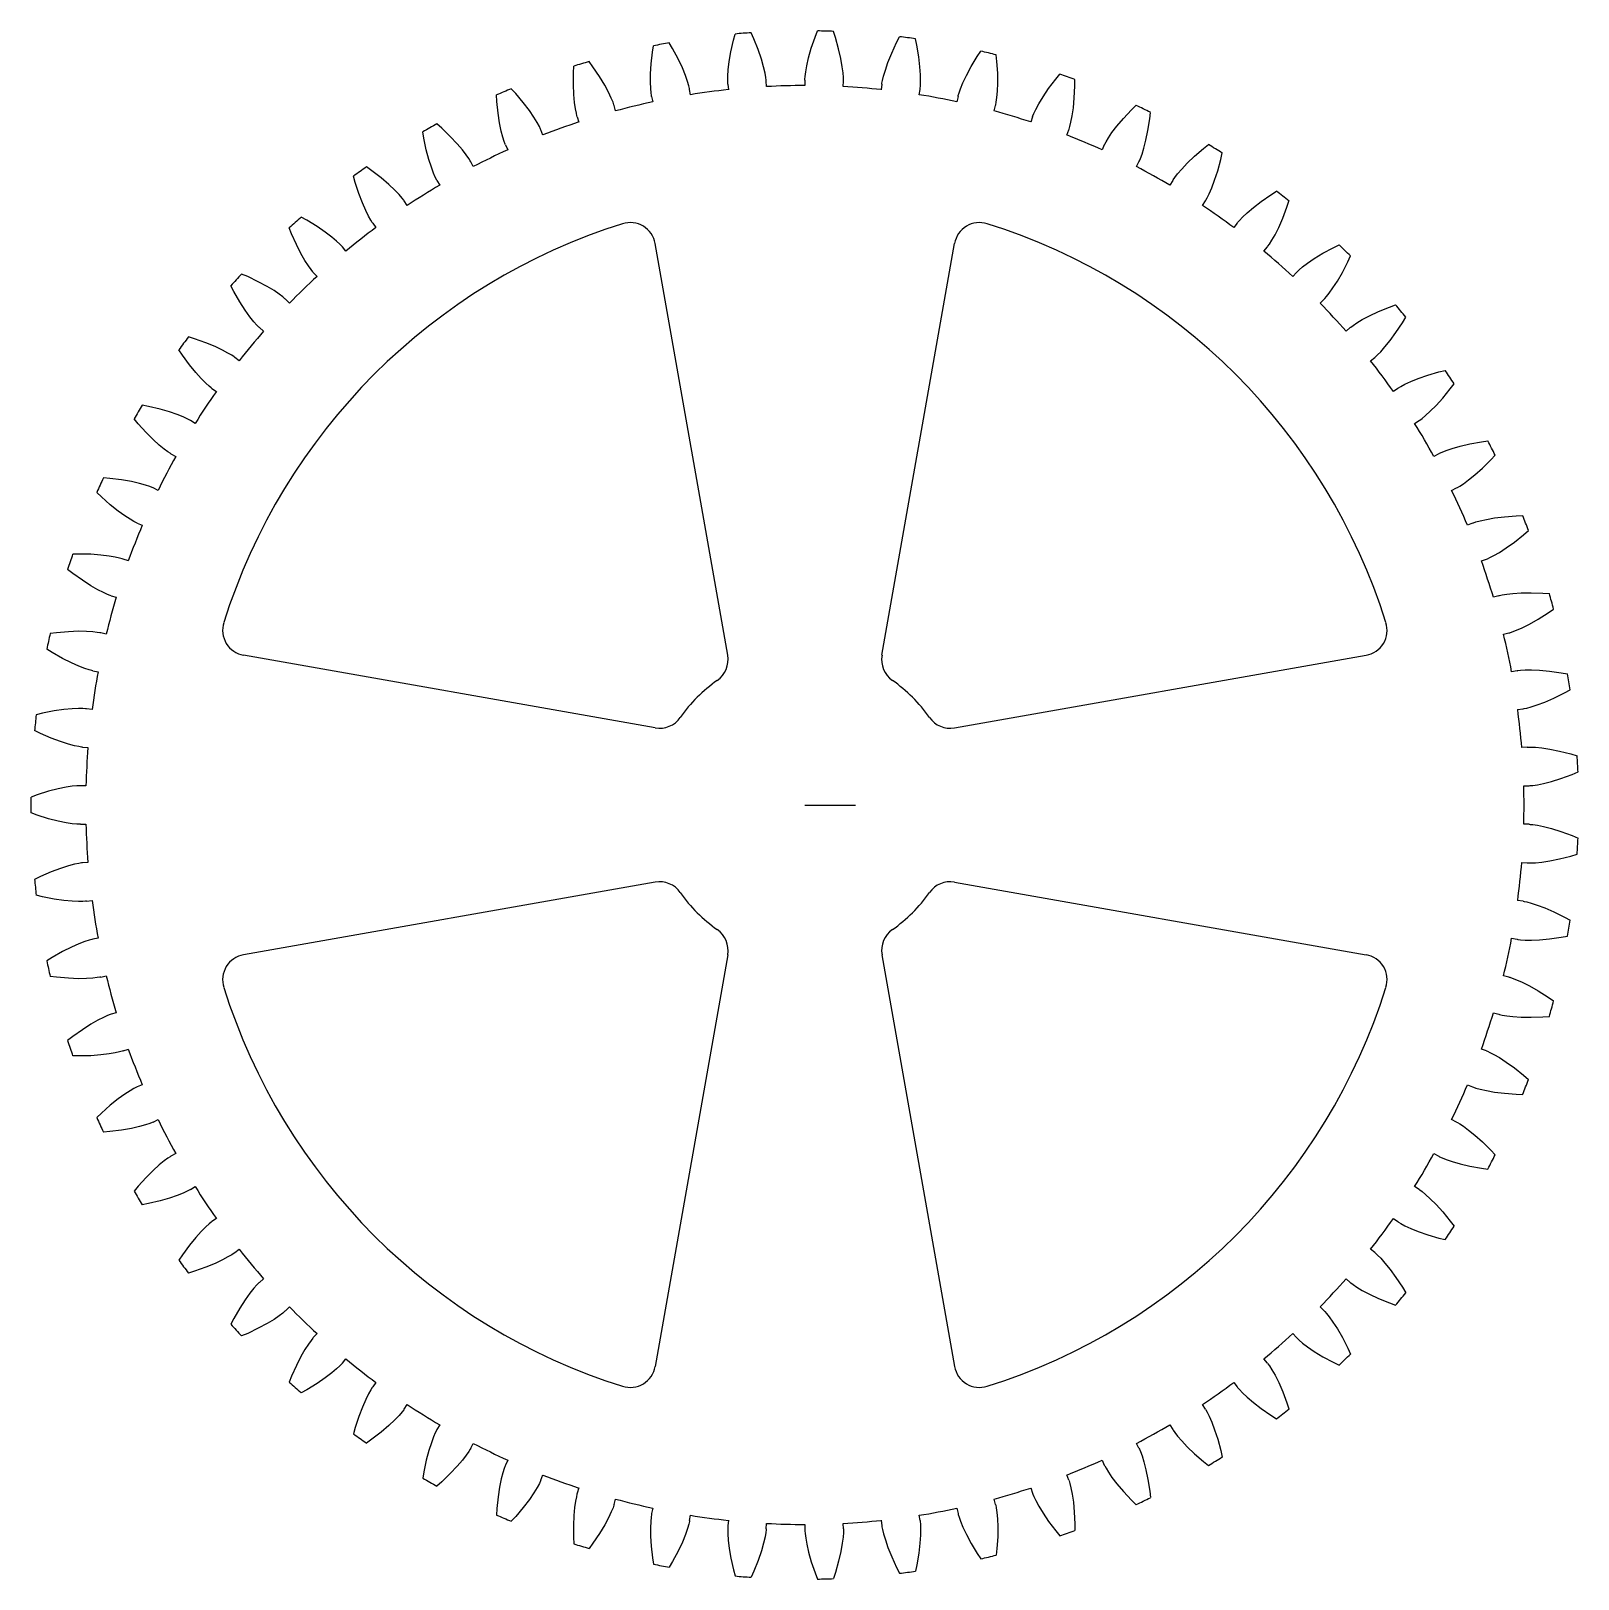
# Model space of a CAD drawing. Header units: millimetres. Extents: x 148 to 452, y -152 to 152.
import ezdxf

# ---------------------------------------------------------------- set-up
doc = ezdxf.new("R2010")
doc.units = ezdxf.units.MM
doc.layers.add('PYDXF', color=7, linetype='CONTINUOUS')

msp = doc.modelspace()

# ---------------------------------------------------------------- linework, layer by layer
at = {"layer": 'PYDXF'}
for p, q in [((302.02, 151.28), (302.49, 152.48)), ((269.99, 148.29), (270.2, 149.56)), ((273.95, 149.04), (273.29, 150.14)), ((285.42, 148.37), (285.92, 150.64)), ((285.92, 150.64), (286.27, 151.88)), ((289.94, 150.96), (289.4, 152.13)), ((290.79, 148.8), (289.94, 150.96)), ((301.27, 149.08), (302.02, 151.28)), ((306.04, 151.18), (305.63, 152.4)), ((306.66, 148.94), (306.04, 151.18)), ((317.11, 148.1), (318.08, 150.21)), ((318.08, 150.21), (318.68, 151.35)), ((322.07, 149.68), (321.8, 150.93)), ((322.46, 147.39), (322.07, 149.68)), ((258.25, 145.42), (257.48, 146.45)), ((269.73, 145.98), (269.99, 148.29)), ((275.03, 146.98), (273.95, 149.04)), ((275.86, 145.2), (275.03, 146.98)), ((284.9, 144.84), (285.09, 146.44)), ((285.09, 146.44), (285.42, 148.37)), ((291.43, 146.95), (290.79, 148.8)), ((291.87, 145.4), (291.43, 146.95)), ((300.38, 145.63), (300.74, 147.19)), ((300.74, 147.19), (301.27, 149.08)), ((307.1, 147.03), (306.66, 148.94)), ((307.37, 145.44), (307.1, 147.03)), ((316.38, 146.28), (317.11, 148.1)), ((322.68, 145.44), (322.46, 147.39)), ((332.76, 145.45), (333.95, 147.44)), ((333.95, 147.44), (334.66, 148.51)), ((337.86, 146.48), (337.72, 147.76)), ((338, 144.17), (337.86, 146.48)), ((254.39, 141.94), (254.4, 144.26)), ((254.4, 144.26), (254.47, 145.55)), ((259.55, 143.5), (258.25, 145.42)), ((260.56, 141.81), (259.55, 143.5)), ((269.59, 142.42), (269.61, 144.02)), ((269.61, 144.02), (269.73, 145.98)), ((276.46, 143.71), (275.86, 145.2)), ((276.87, 142.54), (276.46, 143.71)), ((284.79, 142.71), (284.81, 143.6)), ((284.81, 143.6), (284.9, 144.84)), ((292.15, 144.19), (291.87, 145.4)), ((292.31, 143.31), (292.15, 144.19)), ((300.01, 142.98), (300.05, 143.51)), ((300.05, 143.51), (300.16, 144.4)), ((300.16, 144.4), (300.38, 145.63)), ((307.53, 144.2), (307.37, 145.44)), ((307.59, 143.31), (307.53, 144.2)), ((315.3, 142.7), (315.51, 143.56)), ((315.51, 143.56), (315.86, 144.76)), ((315.86, 144.76), (316.38, 146.28)), ((322.79, 143.84), (322.68, 145.44)), ((322.81, 142.59), (322.79, 143.84)), ((331.15, 142.26), (331.84, 143.71)), ((331.84, 143.71), (332.76, 145.45)), ((338.01, 142.2), (338, 144.17)), ((349.43, 142.99), (350.25, 143.98)), ((243.03, 140.16), (242.16, 141.1)), ((254.47, 139.98), (254.39, 141.94)), ((261.32, 140.4), (260.56, 141.81)), ((261.85, 139.27), (261.32, 140.4)), ((269.63, 141.17), (269.59, 142.42)), ((269.71, 140.28), (269.63, 141.17)), ((277.13, 141.68), (276.87, 142.54)), ((277.25, 141.16), (277.13, 141.68)), ((277.29, 140.98), (277.25, 141.16)), ((277.46, 139.91), (277.29, 140.98)), ((284.81, 142.17), (284.79, 142.71)), ((284.82, 141.99), (284.81, 142.17)), ((284.82, 141.99), (284.94, 140.91)), ((292.38, 142.78), (292.31, 143.31)), ((292.4, 142.6), (292.38, 142.78)), ((292.46, 141.51), (292.4, 142.6)), ((300, 142.8), (300.01, 142.98)), ((300, 142.8), (300, 141.71)), ((307.54, 141.51), (307.6, 142.6)), ((307.6, 142.78), (307.59, 143.31)), ((307.6, 142.6), (307.6, 142.78)), ((315.18, 141.99), (315.06, 140.91)), ((315.18, 141.99), (315.2, 142.17)), ((315.2, 142.17), (315.3, 142.7)), ((322.54, 139.91), (322.71, 140.98)), ((322.71, 140.98), (322.74, 141.16)), ((322.74, 141.16), (322.78, 141.69)), ((322.78, 141.69), (322.81, 142.59)), ((330.38, 140.26), (330.68, 141.1)), ((330.68, 141.1), (331.15, 142.26)), ((337.84, 139.35), (337.95, 140.6)), ((337.95, 140.6), (338.01, 142.2)), ((346.93, 139.51), (348.03, 141.14)), ((348.03, 141.14), (349.43, 142.99)), ((353.1, 139.31), (353.21, 141.63)), ((353.21, 141.63), (353.21, 142.92)), ((239.32, 138.6), (239.26, 139.88)), ((239.56, 136.29), (239.32, 138.6)), ((244.52, 138.38), (243.03, 140.16)), ((245.71, 136.82), (244.52, 138.38)), ((254.62, 138.38), (254.47, 139.98)), ((254.8, 137.14), (254.62, 138.38)), ((262.2, 138.45), (261.85, 139.27)), ((262.38, 137.94), (262.2, 138.45)), ((262.43, 137.77), (262.38, 137.94)), ((262.71, 136.72), (262.43, 137.77)), ((269.78, 139.75), (269.71, 140.28)), ((269.81, 139.57), (269.78, 139.75)), ((269.81, 139.57), (270.04, 138.51)), ((330.19, 139.57), (329.96, 138.51)), ((330.19, 139.57), (330.23, 139.75)), ((330.23, 139.75), (330.38, 140.26)), ((337.29, 136.72), (337.57, 137.77)), ((337.57, 137.77), (337.61, 137.94)), ((337.61, 137.94), (337.71, 138.47)), ((337.71, 138.47), (337.84, 139.35)), ((345.5, 137.04), (346.1, 138.14)), ((346.1, 138.14), (346.93, 139.51)), ((352.68, 135.77), (352.91, 137.36)), ((352.91, 137.36), (353.1, 139.31)), ((364.35, 136.93), (365.27, 137.83)), ((239.85, 134.35), (239.56, 136.29)), ((240.17, 132.77), (239.85, 134.35)), ((246.61, 135.49), (245.71, 136.82)), ((247.27, 134.43), (246.61, 135.49)), ((247.69, 133.64), (247.27, 134.43)), ((254.97, 136.27), (254.8, 137.14)), ((255.1, 135.75), (254.97, 136.27)), ((255.15, 135.58), (255.1, 135.75)), ((255.15, 135.58), (255.49, 134.54)), ((344.85, 135.58), (344.51, 134.54)), ((344.85, 135.58), (344.91, 135.74)), ((344.91, 135.74), (345.12, 136.24)), ((345.12, 136.24), (345.5, 137.04)), ((352.22, 133.68), (352.44, 134.54)), ((352.44, 134.54), (352.68, 135.77)), ((361.5, 133.74), (362.76, 135.23)), ((362.76, 135.23), (364.35, 136.93)), ((367.61, 132.88), (367.97, 135.17)), ((367.97, 135.17), (368.1, 136.45)), ((224.94, 131.36), (224.73, 132.63)), ((225.41, 129.09), (224.94, 131.36)), ((228.46, 133.31), (227.48, 134.16)), ((230.13, 131.7), (228.46, 133.31)), ((231.47, 130.27), (230.13, 131.7)), ((240.48, 131.56), (240.17, 132.77)), ((240.74, 130.71), (240.48, 131.56)), ((247.93, 133.16), (247.69, 133.64)), ((248, 133), (247.93, 133.16)), ((248.39, 131.98), (248, 133)), ((351.61, 131.98), (352, 133)), ((352, 133), (352.06, 133.16)), ((352.06, 133.16), (352.22, 133.68)), ((359.35, 130.67), (359.81, 131.43)), ((359.81, 131.43), (360.52, 132.46)), ((360.52, 132.46), (361.5, 133.74)), ((367.21, 130.95), (367.61, 132.88)), ((225.91, 127.19), (225.41, 129.09)), ((232.51, 129.05), (231.47, 130.27)), ((233.28, 128.06), (232.51, 129.05)), ((240.92, 130.21), (240.74, 130.71)), ((240.99, 130.04), (240.92, 130.21)), ((240.99, 130.04), (241.44, 129.05)), ((359.01, 130.04), (358.56, 129.05)), ((359.01, 130.04), (359.09, 130.2)), ((359.09, 130.2), (359.35, 130.67)), ((366.13, 127.37), (366.44, 128.21)), ((366.44, 128.21), (366.81, 129.4)), ((366.81, 129.4), (367.21, 130.95)), ((376.78, 127.8), (378.54, 129.31)), ((378.54, 129.31), (379.55, 130.11)), ((381.95, 127.18), (382.22, 128.44)), ((214.69, 124.95), (213.64, 125.69)), ((226.4, 125.66), (225.91, 127.19)), ((226.83, 124.49), (226.4, 125.66)), ((233.78, 127.33), (233.28, 128.06)), ((234.07, 126.87), (233.78, 127.33)), ((234.16, 126.72), (234.07, 126.87)), ((234.66, 125.75), (234.16, 126.72)), ((365.34, 125.75), (365.84, 126.72)), ((365.84, 126.72), (365.92, 126.88)), ((365.92, 126.88), (366.13, 127.37)), ((373.44, 124.33), (374.26, 125.27)), ((374.26, 125.27), (375.36, 126.44)), ((375.36, 126.44), (376.78, 127.8)), ((381.35, 124.94), (381.95, 127.18)), ((211.4, 122.64), (211.06, 123.88)), ((212.11, 120.43), (211.4, 122.64)), ((216.52, 123.53), (214.69, 124.95)), ((218.01, 122.25), (216.52, 123.53)), ((219.18, 121.15), (218.01, 122.25)), ((227.18, 123.67), (226.83, 124.49)), ((227.42, 123.19), (227.18, 123.67)), ((227.5, 123.03), (227.42, 123.19)), ((227.5, 123.03), (228.06, 122.1)), ((372.5, 123.03), (371.94, 122.1)), ((372.5, 123.03), (372.59, 123.18)), ((372.59, 123.18), (372.9, 123.62)), ((372.9, 123.62), (373.44, 124.33)), ((380.19, 121.56), (380.75, 123.07)), ((380.75, 123.07), (381.35, 124.94)), ((212.81, 118.6), (212.11, 120.43)), ((220.04, 120.24), (219.18, 121.15)), ((220.63, 119.57), (220.04, 120.24)), ((220.96, 119.14), (220.63, 119.57)), ((221.06, 119), (220.96, 119.14)), ((221.66, 118.09), (221.06, 119)), ((378.34, 118.09), (378.94, 119)), ((378.94, 119), (379.03, 119.15)), ((379.03, 119.15), (379.29, 119.62)), ((379.29, 119.62), (379.69, 120.42)), ((379.69, 120.42), (380.19, 121.56)), ((389.93, 118.91), (391.84, 120.23)), ((391.84, 120.23), (392.93, 120.91)), ((395, 117.75), (395.4, 118.97)), ((213.46, 117.12), (212.81, 118.6)), ((214.01, 116.01), (213.46, 117.12)), ((214.45, 115.23), (214.01, 116.01)), ((386.24, 115.82), (387.15, 116.67)), ((387.15, 116.67), (388.38, 117.71)), ((388.38, 117.71), (389.93, 118.91)), ((394.17, 115.58), (395, 117.75)), ((198.86, 112.53), (198.4, 113.73)), ((201.89, 115.18), (200.77, 115.8)), ((203.87, 113.96), (201.89, 115.18)), ((205.48, 112.84), (203.87, 113.96)), ((206.76, 111.87), (205.48, 112.84)), ((214.74, 114.78), (214.45, 115.23)), ((214.84, 114.63), (214.74, 114.78)), ((214.84, 114.63), (215.49, 113.76)), ((385.16, 114.63), (384.51, 113.76)), ((385.16, 114.63), (385.27, 114.77)), ((385.27, 114.77), (385.63, 115.17)), ((385.63, 115.17), (386.24, 115.82)), ((392.66, 112.35), (393.38, 113.79)), ((393.38, 113.79), (394.17, 115.58)), ((199.81, 110.41), (198.86, 112.53)), ((200.7, 108.66), (199.81, 110.41)), ((207.71, 111.06), (206.76, 111.87)), ((208.37, 110.45), (207.71, 111.06)), ((208.74, 110.07), (208.37, 110.45)), ((208.86, 109.93), (208.74, 110.07)), ((209.55, 109.1), (208.86, 109.93)), ((284.8, 29.5), (270.5, 110.59)), ((315.2, 29.5), (329.5, 110.59)), ((390.45, 109.1), (391.14, 109.93)), ((391.14, 109.93), (391.25, 110.07)), ((391.25, 110.07), (391.56, 110.51)), ((391.56, 110.51), (392.04, 111.27)), ((392.04, 111.27), (392.66, 112.35)), ((402.06, 108.68), (404.1, 109.79)), ((404.1, 109.79), (405.26, 110.35)), ((201.5, 107.26), (200.7, 108.66)), ((202.17, 106.21), (201.5, 107.26)), ((398.07, 105.99), (399.06, 106.75)), ((399.06, 106.75), (400.39, 107.65)), ((400.39, 107.65), (402.06, 108.68)), ((405.92, 104.92), (406.98, 106.98)), ((406.98, 106.98), (407.51, 108.16)), ((190.21, 104.09), (189.02, 104.59)), ((192.3, 103.09), (190.21, 104.09)), ((202.69, 105.48), (202.17, 106.21)), ((203.02, 105.06), (202.69, 105.48)), ((203.14, 104.93), (203.02, 105.06)), ((203.14, 104.93), (203.87, 104.13)), ((396.86, 104.93), (396.13, 104.13)), ((396.86, 104.93), (396.99, 105.05)), ((396.99, 105.05), (397.38, 105.42)), ((397.38, 105.42), (398.07, 105.99)), ((404.94, 103.22), (405.92, 104.92)), ((187.48, 101.14), (186.89, 102.28)), ((188.64, 99.13), (187.48, 101.14)), ((194.03, 102.16), (192.3, 103.09)), ((195.4, 101.32), (194.03, 102.16)), ((196.43, 100.62), (195.4, 101.32)), ((402.79, 100.15), (403.34, 100.85)), ((403.34, 100.85), (404.07, 101.87)), ((404.07, 101.87), (404.94, 103.22)), ((189.71, 97.49), (188.64, 99.13)), ((197.15, 100.09), (196.43, 100.62)), ((197.56, 99.74), (197.15, 100.09)), ((197.69, 99.62), (197.56, 99.74)), ((198.47, 98.86), (197.69, 99.62)), ((401.53, 98.86), (402.31, 99.62)), ((402.31, 99.62), (402.43, 99.75)), ((402.43, 99.75), (402.79, 100.15)), ((413.03, 97.21), (415.18, 98.1)), ((415.18, 98.1), (416.39, 98.54)), ((190.65, 96.18), (189.71, 97.49)), ((191.43, 95.21), (190.65, 96.18)), ((192.03, 94.54), (191.43, 95.21)), ((192.4, 94.16), (192.03, 94.54)), ((408.04, 94.47), (408.78, 94.97)), ((408.78, 94.97), (409.85, 95.61)), ((409.85, 95.61), (411.26, 96.37)), ((411.26, 96.37), (413.03, 97.21)), ((416.48, 93.06), (417.75, 95.01)), ((417.75, 95.01), (418.4, 96.12)), ((179.76, 91.83), (178.53, 92.2)), ((181.95, 91.06), (179.76, 91.83)), ((192.53, 94.04), (192.4, 94.16)), ((192.53, 94.04), (193.35, 93.32)), ((407.47, 94.04), (406.65, 93.32)), ((407.47, 94.04), (407.61, 94.15)), ((407.61, 94.15), (408.04, 94.47)), ((415.32, 91.48), (416.48, 93.06)), ((177.36, 88.6), (176.66, 89.68)), ((178.74, 86.73), (177.36, 88.6)), ((183.77, 90.32), (181.95, 91.06)), ((185.22, 89.63), (183.77, 90.32)), ((186.32, 89.04), (185.22, 89.63)), ((187.09, 88.59), (186.32, 89.04)), ((187.54, 88.29), (187.09, 88.59)), ((412.46, 88.3), (412.85, 88.66)), ((412.85, 88.66), (413.48, 89.3)), ((413.48, 89.3), (414.31, 90.23)), ((414.31, 90.23), (415.32, 91.48)), ((179.97, 85.21), (178.74, 86.73)), ((187.68, 88.18), (187.54, 88.29)), ((188.53, 87.51), (187.68, 88.18)), ((411.47, 87.51), (412.32, 88.18)), ((412.32, 88.18), (412.46, 88.3)), ((424.95, 85.31), (426.2, 85.61)), ((181.05, 84.02), (179.97, 85.21)), ((181.93, 83.13), (181.05, 84.02)), ((182.59, 82.53), (181.93, 83.13)), ((183, 82.19), (182.59, 82.53)), ((417, 82.18), (417.47, 82.45)), ((417.47, 82.45), (418.25, 82.87)), ((418.25, 82.87), (419.39, 83.4)), ((419.39, 83.4), (420.87, 84)), ((420.87, 84), (422.73, 84.65)), ((422.73, 84.65), (424.95, 85.31)), ((427.18, 81.95), (427.94, 82.99)), ((183.14, 82.08), (183, 82.19)), ((183.14, 82.08), (184.03, 81.46)), ((416.86, 82.08), (415.97, 81.46)), ((416.86, 82.08), (417, 82.18)), ((424.39, 78.7), (425.71, 80.16)), ((425.71, 80.16), (427.18, 81.95)), ((170.68, 78.53), (169.42, 78.77)), ((172.94, 78), (170.68, 78.53)), ((174.83, 77.45), (172.94, 78)), ((176.34, 76.92), (174.83, 77.45)), ((177.5, 76.46), (176.34, 76.92)), ((178.31, 76.08), (177.5, 76.46)), ((421.64, 76.16), (422.33, 76.73)), ((422.33, 76.73), (423.25, 77.57)), ((423.25, 77.57), (424.39, 78.7)), ((168.64, 75.07), (167.82, 76.06)), ((170.2, 73.35), (168.64, 75.07)), ((171.6, 71.97), (170.2, 73.35)), ((178.79, 75.83), (178.31, 76.08)), ((178.94, 75.75), (178.79, 75.83)), ((179.86, 75.17), (178.94, 75.75)), ((420.14, 75.17), (421.06, 75.75)), ((421.06, 75.75), (421.21, 75.84)), ((421.21, 75.84), (421.64, 76.16)), ((172.79, 70.9), (171.6, 71.97)), ((173.76, 70.11), (172.79, 70.9)), ((426.39, 69.83), (427.57, 70.23)), ((427.57, 70.23), (429.12, 70.68)), ((429.12, 70.68), (431.03, 71.12)), ((431.03, 71.12), (433.31, 71.54)), ((433.31, 71.54), (434.59, 71.71)), ((174.48, 69.58), (173.76, 70.11)), ((174.93, 69.29), (174.48, 69.58)), ((175.08, 69.19), (174.93, 69.29)), ((175.08, 69.19), (176.03, 68.67)), ((424.92, 69.19), (423.97, 68.67)), ((424.92, 69.19), (425.08, 69.28)), ((425.08, 69.28), (425.56, 69.5)), ((425.56, 69.5), (426.39, 69.83)), ((433.52, 66.34), (435.17, 67.97)), ((435.17, 67.97), (436.04, 68.92)), ((163.07, 64.34), (161.79, 64.44)), ((165.37, 64.05), (163.07, 64.34)), ((167.3, 63.7), (165.37, 64.05)), ((430.8, 64.03), (432.05, 65.03)), ((432.05, 65.03), (433.52, 66.34)), ((161.41, 60.68), (160.49, 61.58)), ((168.87, 63.34), (167.3, 63.7)), ((170.07, 63), (168.87, 63.34)), ((170.92, 62.72), (170.07, 63)), ((171.41, 62.52), (170.92, 62.72)), ((171.58, 62.45), (171.41, 62.52)), ((172.55, 61.97), (171.58, 62.45)), ((427.45, 61.97), (428.42, 62.45)), ((428.42, 62.45), (428.58, 62.53)), ((428.58, 62.53), (429.04, 62.8)), ((429.04, 62.8), (429.79, 63.29)), ((429.79, 63.29), (430.8, 64.03)), ((163.14, 59.14), (161.41, 60.68)), ((164.68, 57.91), (163.14, 59.14)), ((165.98, 56.97), (164.68, 57.91)), ((167.03, 56.29), (165.98, 56.97)), ((167.8, 55.85), (167.03, 56.29)), ((168.27, 55.6), (167.8, 55.85)), ((168.44, 55.52), (168.27, 55.6)), ((168.44, 55.52), (169.44, 55.1)), ((431.56, 55.52), (430.56, 55.1)), ((431.56, 55.52), (431.73, 55.59)), ((431.73, 55.59), (432.24, 55.76)), ((432.24, 55.76), (433.1, 56)), ((433.1, 56), (434.32, 56.27)), ((434.32, 56.27), (435.9, 56.55)), ((435.9, 56.55), (437.85, 56.79)), ((437.85, 56.79), (440.16, 56.96)), ((440.16, 56.96), (441.45, 57)), ((439.81, 51.77), (441.63, 53.22)), ((441.63, 53.22), (442.59, 54.07)), ((157, 49.42), (155.72, 49.39)), ((159.32, 49.38), (157, 49.42)), ((161.28, 49.24), (159.32, 49.38)), ((162.88, 49.05), (161.28, 49.24)), ((164.11, 48.84), (162.88, 49.05)), ((164.98, 48.64), (164.11, 48.84)), ((434.99, 48.73), (435.78, 49.14)), ((435.78, 49.14), (436.86, 49.76)), ((436.86, 49.76), (438.22, 50.63)), ((438.22, 50.63), (439.81, 51.77)), ((155.74, 45.6), (154.73, 46.4)), ((165.5, 48.5), (164.98, 48.64)), ((165.67, 48.44), (165.5, 48.5)), ((166.69, 48.08), (165.67, 48.44)), ((433.31, 48.08), (434.33, 48.44)), ((434.33, 48.44), (434.5, 48.51)), ((434.5, 48.51), (434.99, 48.73)), ((157.63, 44.26), (155.74, 45.6)), ((159.29, 43.2), (157.63, 44.26)), ((160.68, 42.41), (159.29, 43.2)), ((161.8, 41.84), (160.68, 42.41)), ((162.61, 41.48), (161.8, 41.84)), ((163.11, 41.28), (162.61, 41.48)), ((163.28, 41.23), (163.11, 41.28)), ((163.28, 41.23), (164.32, 40.91)), ((436.72, 41.23), (435.68, 40.91)), ((436.72, 41.23), (436.89, 41.27)), ((436.89, 41.27), (437.42, 41.39)), ((437.42, 41.39), (438.3, 41.53)), ((438.3, 41.53), (439.54, 41.68)), ((439.54, 41.68), (441.14, 41.79)), ((441.14, 41.79), (443.1, 41.82)), ((443.1, 41.82), (445.42, 41.74)), ((445.42, 41.74), (446.71, 41.64)), ((442.81, 35.65), (444.52, 36.62)), ((444.52, 36.62), (446.48, 37.86)), ((446.48, 37.86), (447.53, 38.6)), ((152.56, 33.94), (151.29, 33.77)), ((154.87, 34.14), (152.56, 33.94)), ((156.84, 34.22), (154.87, 34.14)), ((158.44, 34.19), (156.84, 34.22)), ((159.69, 34.11), (158.44, 34.19)), ((160.57, 34.01), (159.69, 34.11)), ((161.1, 33.93), (160.57, 34.01)), ((161.28, 33.89), (161.1, 33.93)), ((162.33, 33.63), (161.28, 33.89)), ((437.67, 33.63), (438.72, 33.89)), ((438.72, 33.89), (438.89, 33.94)), ((438.89, 33.94), (439.4, 34.11)), ((439.4, 34.11), (440.24, 34.43)), ((440.24, 34.43), (441.38, 34.93)), ((441.38, 34.93), (442.81, 35.65)), ((151.71, 30.01), (150.62, 30.7)), ((153.73, 28.88), (151.71, 30.01)), ((155.49, 28), (153.73, 28.88)), ((156.96, 27.36), (155.49, 28)), ((270.5, 15.2), (189.41, 29.5)), ((329.5, 15.2), (410.59, 29.5)), ((158.13, 26.91), (156.96, 27.36)), ((158.98, 26.64), (158.13, 26.91)), ((159.5, 26.5), (158.98, 26.64)), ((159.67, 26.46), (159.5, 26.5)), ((159.67, 26.46), (160.74, 26.26)), ((440.33, 26.46), (439.26, 26.26)), ((440.33, 26.46), (440.51, 26.49)), ((440.51, 26.49), (441.04, 26.54)), ((441.04, 26.54), (441.93, 26.6)), ((441.93, 26.6), (443.18, 26.61)), ((443.18, 26.61), (444.78, 26.55)), ((444.78, 26.55), (446.74, 26.37)), ((446.74, 26.37), (449.04, 26.05)), ((449.04, 26.05), (450.3, 25.81)), ((447.6, 21.05), (449.68, 22.08)), ((449.68, 22.08), (450.8, 22.7)), ((152.07, 18.52), (149.79, 18.08)), ((154.01, 18.8), (152.07, 18.52)), ((155.61, 18.95), (154.01, 18.8)), ((156.86, 19.01), (155.61, 18.95)), ((157.75, 19), (156.86, 19.01)), ((158.28, 18.97), (157.75, 19)), ((158.46, 18.95), (158.28, 18.97)), ((159.54, 18.81), (158.46, 18.95)), ((440.46, 18.81), (441.54, 18.95)), ((441.54, 18.95), (441.71, 18.98)), ((441.71, 18.98), (442.24, 19.1)), ((442.24, 19.1), (443.1, 19.32)), ((443.1, 19.32), (444.29, 19.7)), ((444.29, 19.7), (445.79, 20.27)), ((445.79, 20.27), (447.6, 21.05)), ((149.79, 18.08), (148.54, 17.77)), ((149.36, 14.08), (148.2, 14.65)), ((151.49, 13.16), (149.36, 14.08)), ((153.33, 12.48), (151.49, 13.16)), ((154.87, 12), (153.33, 12.48)), ((156.07, 11.68), (154.87, 12)), ((156.95, 11.5), (156.07, 11.68)), ((157.48, 11.41), (156.95, 11.5)), ((157.65, 11.39), (157.48, 11.41)), ((157.65, 11.39), (158.74, 11.31)), ((442.35, 11.39), (441.26, 11.31)), ((442.35, 11.39), (442.52, 11.4)), ((442.52, 11.4), (443.06, 11.4)), ((443.06, 11.4), (443.95, 11.36)), ((443.95, 11.36), (445.2, 11.24)), ((445.2, 11.24), (446.78, 11.01)), ((446.78, 11.01), (448.71, 10.63)), ((448.71, 10.63), (450.96, 10.06)), ((450.96, 10.06), (452.19, 9.69)), ((451.18, 6.04), (452.36, 6.55)), ((152.84, 3.18), (150.93, 2.7)), ((154.41, 3.5), (152.84, 3.18)), ((155.65, 3.68), (154.41, 3.5)), ((156.54, 3.77), (155.65, 3.68)), ((157.07, 3.8), (156.54, 3.77)), ((157.25, 3.8), (157.07, 3.8)), ((158.34, 3.77), (157.25, 3.8)), ((441.66, 3.77), (442.75, 3.8)), ((442.75, 3.8), (442.93, 3.81)), ((442.93, 3.81), (443.46, 3.87)), ((443.46, 3.87), (444.34, 4)), ((444.34, 4), (445.57, 4.26)), ((445.57, 4.26), (447.12, 4.66)), ((447.12, 4.66), (449, 5.24)), ((449, 5.24), (451.18, 6.04)), ((148.72, 2.01), (147.51, 1.57)), ((150.93, 2.7), (148.72, 2.01)), ((300, 0), (310, 0)), ((148.72, -2.01), (147.51, -1.57)), ((150.93, -2.7), (148.72, -2.01)), ((152.84, -3.18), (150.93, -2.7)), ((154.41, -3.5), (152.84, -3.18)), ((155.65, -3.68), (154.41, -3.5)), ((156.54, -3.77), (155.65, -3.68)), ((157.07, -3.8), (156.54, -3.77)), ((157.25, -3.8), (157.07, -3.8)), ((157.25, -3.8), (158.34, -3.77)), ((442.75, -3.8), (441.66, -3.77)), ((442.75, -3.8), (442.93, -3.81)), ((442.93, -3.81), (443.46, -3.87)), ((443.46, -3.87), (444.34, -4)), ((444.34, -4), (445.57, -4.26)), ((445.57, -4.26), (447.12, -4.66)), ((447.12, -4.66), (449, -5.24)), ((449, -5.24), (451.18, -6.04)), ((451.18, -6.04), (452.36, -6.55)), ((154.87, -12), (153.33, -12.48)), ((156.07, -11.68), (154.87, -12)), ((156.95, -11.5), (156.07, -11.68)), ((157.48, -11.41), (156.95, -11.5)), ((157.65, -11.39), (157.48, -11.41)), ((158.74, -11.31), (157.65, -11.39)), ((441.26, -11.31), (442.35, -11.39)), ((442.35, -11.39), (442.52, -11.4)), ((442.52, -11.4), (443.06, -11.4)), ((443.06, -11.4), (443.95, -11.36)), ((443.95, -11.36), (445.2, -11.24)), ((445.2, -11.24), (446.78, -11.01)), ((446.78, -11.01), (448.71, -10.63)), ((448.71, -10.63), (450.96, -10.06)), ((450.96, -10.06), (452.19, -9.69)), ((149.36, -14.08), (148.2, -14.65)), ((151.49, -13.16), (149.36, -14.08)), ((153.33, -12.48), (151.49, -13.16)), ((270.5, -15.2), (189.41, -29.5)), ((329.5, -15.2), (410.59, -29.5)), ((149.79, -18.08), (148.54, -17.77)), ((152.07, -18.52), (149.79, -18.08)), ((154.01, -18.8), (152.07, -18.52)), ((155.61, -18.95), (154.01, -18.8)), ((156.86, -19.01), (155.61, -18.95)), ((157.75, -19), (156.86, -19.01)), ((158.28, -18.97), (157.75, -19)), ((158.46, -18.95), (158.28, -18.97)), ((158.46, -18.95), (159.54, -18.81)), ((441.54, -18.95), (440.46, -18.81)), ((441.54, -18.95), (441.71, -18.98)), ((441.71, -18.98), (442.24, -19.1)), ((442.24, -19.1), (443.1, -19.32)), ((443.1, -19.32), (444.29, -19.7)), ((444.29, -19.7), (445.79, -20.27)), ((445.79, -20.27), (447.6, -21.05)), ((447.6, -21.05), (449.68, -22.08)), ((449.68, -22.08), (450.8, -22.7)), ((156.96, -27.36), (155.49, -28)), ((158.13, -26.91), (156.96, -27.36)), ((158.98, -26.64), (158.13, -26.91)), ((159.5, -26.5), (158.98, -26.64)), ((159.67, -26.46), (159.5, -26.5)), ((160.74, -26.26), (159.67, -26.46)), ((439.26, -26.26), (440.33, -26.46)), ((440.33, -26.46), (440.51, -26.49)), ((440.51, -26.49), (441.04, -26.54)), ((441.04, -26.54), (441.93, -26.6)), ((441.93, -26.6), (443.18, -26.61)), ((443.18, -26.61), (444.78, -26.55)), ((444.78, -26.55), (446.74, -26.37)), ((446.74, -26.37), (449.04, -26.05)), ((449.04, -26.05), (450.3, -25.81)), ((151.71, -30.01), (150.62, -30.7)), ((153.73, -28.88), (151.71, -30.01)), ((155.49, -28), (153.73, -28.88)), ((284.8, -29.5), (270.5, -110.59)), ((315.2, -29.5), (329.5, -110.59)), ((152.56, -33.94), (151.29, -33.77)), ((154.87, -34.14), (152.56, -33.94)), ((156.84, -34.22), (154.87, -34.14)), ((158.44, -34.19), (156.84, -34.22)), ((159.69, -34.11), (158.44, -34.19)), ((160.57, -34.01), (159.69, -34.11)), ((161.1, -33.93), (160.57, -34.01)), ((161.28, -33.89), (161.1, -33.93)), ((161.28, -33.89), (162.33, -33.63)), ((438.72, -33.89), (437.67, -33.63)), ((438.72, -33.89), (438.89, -33.94)), ((438.89, -33.94), (439.4, -34.11)), ((439.4, -34.11), (440.24, -34.43)), ((440.24, -34.43), (441.38, -34.93)), ((441.38, -34.93), (442.81, -35.65)), ((442.81, -35.65), (444.52, -36.62)), ((444.52, -36.62), (446.48, -37.86)), ((446.48, -37.86), (447.53, -38.6)), ((160.68, -42.41), (159.29, -43.2)), ((161.8, -41.84), (160.68, -42.41)), ((162.61, -41.48), (161.8, -41.84)), ((163.11, -41.28), (162.61, -41.48)), ((163.28, -41.23), (163.11, -41.28)), ((164.32, -40.91), (163.28, -41.23)), ((435.68, -40.91), (436.72, -41.23)), ((436.72, -41.23), (436.89, -41.27)), ((436.89, -41.27), (437.42, -41.39)), ((437.42, -41.39), (438.3, -41.53)), ((438.3, -41.53), (439.54, -41.68)), ((439.54, -41.68), (441.14, -41.79)), ((441.14, -41.79), (443.1, -41.82)), ((443.1, -41.82), (445.42, -41.74)), ((445.42, -41.74), (446.71, -41.64)), ((155.74, -45.6), (154.73, -46.4)), ((157.63, -44.26), (155.74, -45.6)), ((159.29, -43.2), (157.63, -44.26)), ((164.98, -48.64), (164.11, -48.84)), ((165.5, -48.5), (164.98, -48.64)), ((165.67, -48.44), (165.5, -48.5)), ((165.67, -48.44), (166.69, -48.08)), ((434.33, -48.44), (433.31, -48.08)), ((434.33, -48.44), (434.5, -48.51)), ((434.5, -48.51), (434.99, -48.73)), ((434.99, -48.73), (435.78, -49.14)), ((157, -49.42), (155.72, -49.39)), ((159.32, -49.38), (157, -49.42)), ((161.28, -49.24), (159.32, -49.38)), ((162.88, -49.05), (161.28, -49.24)), ((164.11, -48.84), (162.88, -49.05)), ((435.78, -49.14), (436.86, -49.76)), ((436.86, -49.76), (438.22, -50.63)), ((438.22, -50.63), (439.81, -51.77)), ((439.81, -51.77), (441.63, -53.22)), ((441.63, -53.22), (442.59, -54.07)), ((164.68, -57.91), (163.14, -59.14)), ((165.98, -56.97), (164.68, -57.91)), ((167.03, -56.29), (165.98, -56.97)), ((167.8, -55.85), (167.03, -56.29)), ((168.27, -55.6), (167.8, -55.85)), ((168.44, -55.52), (168.27, -55.6)), ((169.44, -55.1), (168.44, -55.52)), ((430.56, -55.1), (431.56, -55.52)), ((431.56, -55.52), (431.73, -55.59)), ((431.73, -55.59), (432.24, -55.76)), ((432.24, -55.76), (433.1, -56)), ((433.1, -56), (434.32, -56.27)), ((434.32, -56.27), (435.9, -56.55)), ((435.9, -56.55), (437.85, -56.79)), ((437.85, -56.79), (440.16, -56.96)), ((440.16, -56.96), (441.45, -57)), ((161.41, -60.68), (160.49, -61.58)), ((163.14, -59.14), (161.41, -60.68)), ((167.3, -63.7), (165.37, -64.05)), ((168.87, -63.34), (167.3, -63.7)), ((170.07, -63), (168.87, -63.34)), ((170.92, -62.72), (170.07, -63)), ((171.41, -62.52), (170.92, -62.72)), ((171.58, -62.45), (171.41, -62.52)), ((171.58, -62.45), (172.55, -61.97)), ((428.42, -62.45), (427.45, -61.97)), ((428.42, -62.45), (428.58, -62.53)), ((428.58, -62.53), (429.04, -62.8)), ((429.04, -62.8), (429.79, -63.29)), ((429.79, -63.29), (430.8, -64.03)), ((430.8, -64.03), (432.05, -65.03)), ((163.07, -64.34), (161.79, -64.44)), ((165.37, -64.05), (163.07, -64.34)), ((432.05, -65.03), (433.52, -66.34)), ((433.52, -66.34), (435.17, -67.97)), ((173.76, -70.11), (172.79, -70.9)), ((174.48, -69.58), (173.76, -70.11)), ((174.93, -69.29), (174.48, -69.58)), ((175.08, -69.19), (174.93, -69.29)), ((176.03, -68.67), (175.08, -69.19)), ((423.97, -68.67), (424.92, -69.19)), ((424.92, -69.19), (425.08, -69.28)), ((425.08, -69.28), (425.56, -69.5)), ((425.56, -69.5), (426.39, -69.83)), ((426.39, -69.83), (427.57, -70.23)), ((435.17, -67.97), (436.04, -68.92)), ((171.6, -71.97), (170.2, -73.35)), ((172.79, -70.9), (171.6, -71.97)), ((427.57, -70.23), (429.12, -70.68)), ((429.12, -70.68), (431.03, -71.12)), ((431.03, -71.12), (433.31, -71.54)), ((433.31, -71.54), (434.59, -71.71)), ((168.64, -75.07), (167.82, -76.06)), ((170.2, -73.35), (168.64, -75.07)), ((178.31, -76.08), (177.5, -76.46)), ((178.79, -75.83), (178.31, -76.08)), ((178.94, -75.75), (178.79, -75.83)), ((178.94, -75.75), (179.86, -75.17)), ((421.06, -75.75), (420.14, -75.17)), ((421.06, -75.75), (421.21, -75.84)), ((421.21, -75.84), (421.64, -76.16)), ((421.64, -76.16), (422.33, -76.73)), ((170.68, -78.53), (169.42, -78.77)), ((172.94, -78), (170.68, -78.53)), ((174.83, -77.45), (172.94, -78)), ((176.34, -76.92), (174.83, -77.45)), ((177.5, -76.46), (176.34, -76.92)), ((422.33, -76.73), (423.25, -77.57)), ((423.25, -77.57), (424.39, -78.7)), ((424.39, -78.7), (425.71, -80.16)), ((183, -82.19), (182.59, -82.53)), ((183.14, -82.08), (183, -82.19)), ((184.03, -81.46), (183.14, -82.08)), ((415.97, -81.46), (416.86, -82.08)), ((416.86, -82.08), (417, -82.18)), ((417, -82.18), (417.47, -82.45)), ((425.71, -80.16), (427.18, -81.95)), ((427.18, -81.95), (427.94, -82.99)), ((179.97, -85.21), (178.74, -86.73)), ((181.05, -84.02), (179.97, -85.21)), ((181.93, -83.13), (181.05, -84.02)), ((182.59, -82.53), (181.93, -83.13)), ((417.47, -82.45), (418.25, -82.87)), ((418.25, -82.87), (419.39, -83.4)), ((419.39, -83.4), (420.87, -84)), ((420.87, -84), (422.73, -84.65)), ((422.73, -84.65), (424.95, -85.31)), ((424.95, -85.31), (426.2, -85.61)), ((178.74, -86.73), (177.36, -88.6)), ((187.54, -88.29), (187.09, -88.59)), ((187.68, -88.18), (187.54, -88.29)), ((187.68, -88.18), (188.53, -87.51)), ((412.32, -88.18), (411.47, -87.51)), ((412.32, -88.18), (412.46, -88.3)), ((412.46, -88.3), (412.85, -88.66)), ((177.36, -88.6), (176.66, -89.68)), ((181.95, -91.06), (179.76, -91.83)), ((183.77, -90.32), (181.95, -91.06)), ((185.22, -89.63), (183.77, -90.32)), ((186.32, -89.04), (185.22, -89.63)), ((187.09, -88.59), (186.32, -89.04)), ((412.85, -88.66), (413.48, -89.3)), ((413.48, -89.3), (414.31, -90.23)), ((414.31, -90.23), (415.32, -91.48)), ((415.32, -91.48), (416.48, -93.06)), ((179.76, -91.83), (178.53, -92.2)), ((192.4, -94.16), (192.03, -94.54)), ((192.53, -94.04), (192.4, -94.16)), ((193.35, -93.32), (192.53, -94.04)), ((406.65, -93.32), (407.47, -94.04)), ((407.47, -94.04), (407.61, -94.15)), ((407.61, -94.15), (408.04, -94.47)), ((408.04, -94.47), (408.78, -94.97)), ((416.48, -93.06), (417.75, -95.01)), ((189.71, -97.49), (188.64, -99.13)), ((190.65, -96.18), (189.71, -97.49)), ((191.43, -95.21), (190.65, -96.18)), ((192.03, -94.54), (191.43, -95.21)), ((408.78, -94.97), (409.85, -95.61)), ((409.85, -95.61), (411.26, -96.37)), ((411.26, -96.37), (413.03, -97.21)), ((413.03, -97.21), (415.18, -98.1)), ((417.75, -95.01), (418.4, -96.12)), ((188.64, -99.13), (187.48, -101.14)), ((196.43, -100.62), (195.4, -101.32)), ((197.15, -100.09), (196.43, -100.62)), ((197.56, -99.74), (197.15, -100.09)), ((197.69, -99.62), (197.56, -99.74)), ((197.69, -99.62), (198.47, -98.86)), ((402.31, -99.62), (401.53, -98.86)), ((402.31, -99.62), (402.43, -99.75)), ((402.43, -99.75), (402.79, -100.15)), ((402.79, -100.15), (403.34, -100.85)), ((415.18, -98.1), (416.39, -98.54)), ((187.48, -101.14), (186.89, -102.28)), ((192.3, -103.09), (190.21, -104.09)), ((194.03, -102.16), (192.3, -103.09)), ((195.4, -101.32), (194.03, -102.16)), ((403.34, -100.85), (404.07, -101.87)), ((404.07, -101.87), (404.94, -103.22)), ((404.94, -103.22), (405.92, -104.92)), ((190.21, -104.09), (189.02, -104.59)), ((202.17, -106.21), (201.5, -107.26)), ((202.69, -105.48), (202.17, -106.21)), ((203.02, -105.06), (202.69, -105.48)), ((203.14, -104.93), (203.02, -105.06)), ((203.87, -104.13), (203.14, -104.93)), ((396.13, -104.13), (396.86, -104.93)), ((396.86, -104.93), (396.99, -105.05)), ((396.99, -105.05), (397.38, -105.42)), ((397.38, -105.42), (398.07, -105.99)), ((398.07, -105.99), (399.06, -106.75)), ((405.92, -104.92), (406.98, -106.98)), ((200.7, -108.66), (199.81, -110.41)), ((201.5, -107.26), (200.7, -108.66)), ((208.86, -109.93), (209.55, -109.1)), ((391.14, -109.93), (390.45, -109.1)), ((399.06, -106.75), (400.39, -107.65)), ((400.39, -107.65), (402.06, -108.68)), ((402.06, -108.68), (404.1, -109.79)), ((406.98, -106.98), (407.51, -108.16)), ((198.86, -112.53), (198.4, -113.73)), ((199.81, -110.41), (198.86, -112.53)), ((206.76, -111.87), (205.48, -112.84)), ((207.71, -111.06), (206.76, -111.87)), ((208.37, -110.45), (207.71, -111.06)), ((208.74, -110.07), (208.37, -110.45)), ((208.86, -109.93), (208.74, -110.07)), ((391.14, -109.93), (391.25, -110.07)), ((391.25, -110.07), (391.56, -110.51)), ((391.56, -110.51), (392.04, -111.27)), ((392.04, -111.27), (392.66, -112.35)), ((392.66, -112.35), (393.38, -113.79)), ((404.1, -109.79), (405.26, -110.35)), ((201.89, -115.18), (200.77, -115.8)), ((203.87, -113.96), (201.89, -115.18)), ((205.48, -112.84), (203.87, -113.96)), ((214.45, -115.23), (214.01, -116.01)), ((214.74, -114.78), (214.45, -115.23)), ((214.84, -114.63), (214.74, -114.78)), ((215.49, -113.76), (214.84, -114.63)), ((384.51, -113.76), (385.16, -114.63)), ((385.16, -114.63), (385.27, -114.77)), ((385.27, -114.77), (385.63, -115.17)), ((385.63, -115.17), (386.24, -115.82)), ((386.24, -115.82), (387.15, -116.67)), ((393.38, -113.79), (394.17, -115.58)), ((394.17, -115.58), (395, -117.75)), ((212.81, -118.6), (212.11, -120.43)), ((213.46, -117.12), (212.81, -118.6)), ((214.01, -116.01), (213.46, -117.12)), ((221.06, -119), (221.66, -118.09)), ((378.94, -119), (378.34, -118.09)), ((387.15, -116.67), (388.38, -117.71)), ((388.38, -117.71), (389.93, -118.91)), ((389.93, -118.91), (391.84, -120.23)), ((395, -117.75), (395.4, -118.97)), ((212.11, -120.43), (211.4, -122.64)), ((219.18, -121.15), (218.01, -122.25)), ((220.04, -120.24), (219.18, -121.15)), ((220.63, -119.57), (220.04, -120.24)), ((220.96, -119.14), (220.63, -119.57)), ((221.06, -119), (220.96, -119.14)), ((378.94, -119), (379.03, -119.15)), ((379.03, -119.15), (379.29, -119.62)), ((379.29, -119.62), (379.69, -120.42)), ((379.69, -120.42), (380.19, -121.56)), ((380.19, -121.56), (380.75, -123.07)), ((391.84, -120.23), (392.93, -120.91)), ((211.4, -122.64), (211.06, -123.88)), ((214.69, -124.95), (213.64, -125.69)), ((216.52, -123.53), (214.69, -124.95)), ((218.01, -122.25), (216.52, -123.53)), ((226.83, -124.49), (226.4, -125.66)), ((227.18, -123.67), (226.83, -124.49)), ((227.42, -123.19), (227.18, -123.67)), ((227.5, -123.03), (227.42, -123.19)), ((228.06, -122.1), (227.5, -123.03)), ((371.94, -122.1), (372.5, -123.03)), ((372.5, -123.03), (372.59, -123.18)), ((372.59, -123.18), (372.9, -123.62)), ((372.9, -123.62), (373.44, -124.33)), ((373.44, -124.33), (374.26, -125.27)), ((380.75, -123.07), (381.35, -124.94)), ((381.35, -124.94), (381.95, -127.18)), ((225.91, -127.19), (225.41, -129.09)), ((226.4, -125.66), (225.91, -127.19)), ((233.28, -128.06), (232.51, -129.05)), ((233.78, -127.33), (233.28, -128.06)), ((234.07, -126.87), (233.78, -127.33)), ((234.16, -126.72), (234.07, -126.87)), ((234.16, -126.72), (234.66, -125.75)), ((365.84, -126.72), (365.34, -125.75)), ((365.84, -126.72), (365.92, -126.88)), ((365.92, -126.88), (366.13, -127.37)), ((366.13, -127.37), (366.44, -128.21)), ((374.26, -125.27), (375.36, -126.44)), ((375.36, -126.44), (376.78, -127.8)), ((376.78, -127.8), (378.54, -129.31)), ((381.95, -127.18), (382.22, -128.44)), ((225.41, -129.09), (224.94, -131.36)), ((231.47, -130.27), (230.13, -131.7)), ((232.51, -129.05), (231.47, -130.27)), ((240.74, -130.71), (240.48, -131.56)), ((240.92, -130.21), (240.74, -130.71)), ((240.99, -130.04), (240.92, -130.21)), ((241.44, -129.05), (240.99, -130.04)), ((358.56, -129.05), (359.01, -130.04)), ((359.01, -130.04), (359.09, -130.2)), ((359.09, -130.2), (359.35, -130.67)), ((359.35, -130.67), (359.81, -131.43)), ((366.44, -128.21), (366.81, -129.4)), ((366.81, -129.4), (367.21, -130.95)), ((367.21, -130.95), (367.61, -132.88)), ((378.54, -129.31), (379.55, -130.11)), ((224.94, -131.36), (224.73, -132.63)), ((228.46, -133.31), (227.48, -134.16)), ((230.13, -131.7), (228.46, -133.31)), ((240.17, -132.77), (239.85, -134.35)), ((240.48, -131.56), (240.17, -132.77)), ((247.69, -133.64), (247.27, -134.43)), ((247.93, -133.16), (247.69, -133.64)), ((248, -133), (247.93, -133.16)), ((248, -133), (248.39, -131.98)), ((352, -133), (351.61, -131.98)), ((352, -133), (352.06, -133.16)), ((352.06, -133.16), (352.22, -133.68)), ((352.22, -133.68), (352.44, -134.54)), ((359.81, -131.43), (360.52, -132.46)), ((360.52, -132.46), (361.5, -133.74)), ((361.5, -133.74), (362.76, -135.23)), ((367.61, -132.88), (367.97, -135.17)), ((239.56, -136.29), (239.32, -138.6)), ((239.85, -134.35), (239.56, -136.29)), ((245.71, -136.82), (244.52, -138.38)), ((246.61, -135.49), (245.71, -136.82)), ((247.27, -134.43), (246.61, -135.49)), ((254.8, -137.14), (254.62, -138.38)), ((254.97, -136.27), (254.8, -137.14)), ((255.1, -135.75), (254.97, -136.27)), ((255.15, -135.58), (255.1, -135.75)), ((255.49, -134.54), (255.15, -135.58)), ((262.43, -137.77), (262.71, -136.72)), ((337.57, -137.77), (337.29, -136.72)), ((344.51, -134.54), (344.85, -135.58)), ((344.85, -135.58), (344.91, -135.74)), ((344.91, -135.74), (345.12, -136.24)), ((345.12, -136.24), (345.5, -137.04)), ((345.5, -137.04), (346.1, -138.14)), ((352.44, -134.54), (352.68, -135.77)), ((352.68, -135.77), (352.91, -137.36)), ((362.76, -135.23), (364.35, -136.93)), ((364.35, -136.93), (365.27, -137.83)), ((367.97, -135.17), (368.1, -136.45)), ((239.32, -138.6), (239.26, -139.88)), ((243.03, -140.16), (242.16, -141.1)), ((244.52, -138.38), (243.03, -140.16)), ((254.47, -139.98), (254.39, -141.94)), ((254.62, -138.38), (254.47, -139.98)), ((261.85, -139.27), (261.32, -140.4)), ((262.2, -138.45), (261.85, -139.27)), ((262.38, -137.94), (262.2, -138.45)), ((262.43, -137.77), (262.38, -137.94)), ((269.71, -140.28), (269.63, -141.17)), ((269.78, -139.75), (269.71, -140.28)), ((269.81, -139.57), (269.78, -139.75)), ((270.04, -138.51), (269.81, -139.57)), ((277.29, -140.98), (277.46, -139.91)), ((322.71, -140.98), (322.54, -139.91)), ((329.96, -138.51), (330.19, -139.57)), ((330.19, -139.57), (330.23, -139.75)), ((330.23, -139.75), (330.38, -140.26)), ((330.38, -140.26), (330.68, -141.1)), ((337.57, -137.77), (337.61, -137.94)), ((337.61, -137.94), (337.71, -138.47)), ((337.71, -138.47), (337.84, -139.35)), ((337.84, -139.35), (337.95, -140.6)), ((346.1, -138.14), (346.93, -139.51)), ((346.93, -139.51), (348.03, -141.14)), ((352.91, -137.36), (353.1, -139.31)), ((353.1, -139.31), (353.21, -141.63)), ((254.39, -141.94), (254.4, -144.26)), ((260.56, -141.81), (259.55, -143.5)), ((261.32, -140.4), (260.56, -141.81)), ((269.63, -141.17), (269.59, -142.42)), ((269.59, -142.42), (269.61, -144.02)), ((276.87, -142.54), (276.46, -143.71)), ((277.13, -141.68), (276.87, -142.54)), ((277.25, -141.16), (277.13, -141.68)), ((277.29, -140.98), (277.25, -141.16)), ((284.81, -142.17), (284.79, -142.71)), ((284.79, -142.71), (284.81, -143.6)), ((284.82, -141.99), (284.81, -142.17)), ((284.94, -140.91), (284.82, -141.99)), ((292.31, -143.31), (292.15, -144.19)), ((292.38, -142.78), (292.31, -143.31)), ((292.4, -142.6), (292.38, -142.78)), ((292.4, -142.6), (292.46, -141.51)), ((300, -141.72), (300, -142.8)), ((300, -142.8), (300.01, -142.98)), ((300.01, -142.98), (300.05, -143.51)), ((307.59, -143.31), (307.53, -144.2)), ((307.6, -142.6), (307.54, -141.51)), ((307.6, -142.78), (307.59, -143.31)), ((307.6, -142.6), (307.6, -142.78)), ((315.06, -140.91), (315.18, -141.99)), ((315.18, -141.99), (315.2, -142.17)), ((315.2, -142.17), (315.3, -142.7)), ((315.3, -142.7), (315.51, -143.56)), ((322.71, -140.98), (322.74, -141.16)), ((322.74, -141.16), (322.78, -141.69)), ((322.78, -141.69), (322.81, -142.59)), ((322.81, -142.59), (322.79, -143.84)), ((330.68, -141.1), (331.15, -142.26)), ((331.15, -142.26), (331.84, -143.71)), ((337.95, -140.6), (338.01, -142.2)), ((338.01, -142.2), (338, -144.17)), ((348.03, -141.14), (349.43, -142.99)), ((349.43, -142.99), (350.25, -143.98)), ((353.21, -141.63), (353.21, -142.92)), ((254.4, -144.26), (254.47, -145.55)), ((258.25, -145.42), (257.48, -146.45)), ((259.55, -143.5), (258.25, -145.42)), ((269.61, -144.02), (269.73, -145.98)), ((269.73, -145.98), (269.99, -148.29)), ((275.86, -145.2), (275.03, -146.98)), ((276.46, -143.71), (275.86, -145.2)), ((284.81, -143.6), (284.9, -144.84)), ((284.9, -144.84), (285.09, -146.44)), ((291.87, -145.4), (291.43, -146.95)), ((292.15, -144.19), (291.87, -145.4)), ((300.05, -143.51), (300.16, -144.4)), ((300.16, -144.4), (300.38, -145.63)), ((300.38, -145.63), (300.74, -147.19)), ((307.37, -145.44), (307.1, -147.03)), ((307.53, -144.2), (307.37, -145.44)), ((315.51, -143.56), (315.86, -144.76)), ((315.86, -144.76), (316.38, -146.28)), ((316.38, -146.28), (317.11, -148.1)), ((322.68, -145.44), (322.46, -147.39)), ((322.79, -143.84), (322.68, -145.44)), ((331.84, -143.71), (332.76, -145.45)), ((332.76, -145.45), (333.95, -147.44)), ((338, -144.17), (337.86, -146.48)), ((269.99, -148.29), (270.2, -149.56)), ((273.95, -149.04), (273.29, -150.14)), ((275.03, -146.98), (273.95, -149.04)), ((285.09, -146.44), (285.42, -148.37)), ((285.42, -148.37), (285.92, -150.64)), ((290.79, -148.8), (289.94, -150.96)), ((291.43, -146.95), (290.79, -148.8)), ((300.74, -147.19), (301.27, -149.08)), ((301.27, -149.08), (302.02, -151.28)), ((306.66, -148.94), (306.04, -151.18)), ((307.1, -147.03), (306.66, -148.94)), ((317.11, -148.1), (318.08, -150.21)), ((322.46, -147.39), (322.07, -149.68)), ((333.95, -147.44), (334.66, -148.51)), ((337.86, -146.48), (337.72, -147.76)), ((285.92, -150.64), (286.27, -151.88)), ((289.94, -150.96), (289.4, -152.13)), ((302.02, -151.28), (302.49, -152.48)), ((306.04, -151.18), (305.63, -152.4)), ((318.08, -150.21), (318.68, -151.35)), ((322.07, -149.68), (321.8, -150.93))]:
    msp.add_line(p, q, dxfattribs=at)
at = {"layer": 'PYDXF', "linetype": 'CONTINUOUS'}
for radius, start, end in [(152.5, 87.884, 89.0652), (152.5, 100.0874, 101.2686), (152.5, 93.9857, 95.1669), (152.5, 81.7823, 82.9635), (152.5, 106.1891, 107.3703), (152.5, 75.6806, 76.8618), (152.5, 69.5789, 70.7601), (152.5, 112.2908, 113.4719), (141.72, 96.1017, 99.1525), (141.72, 90, 93.0508), (141.72, 83.8983, 86.9492), (141.72, 102.2034, 105.2542), (141.72, 77.7966, 80.8475), (152.5, 63.4772, 64.6584), (141.72, 108.3051, 111.3559), (141.72, 71.6949, 74.7458), (152.5, 118.3925, 119.5736), (141.72, 65.5932, 68.6441), (141.72, 114.4068, 117.4576), (152.5, 57.3755, 58.5567), (152.5, 124.4942, 125.6753), (141.72, 59.4915, 62.5424), (141.72, 120.5085, 123.5593), (152.5, 51.2738, 52.455), (141.72, 53.3898, 56.4407), (152.5, 130.5958, 131.777), (141.72, 126.6102, 129.661), (152.5, 45.1721, 46.3533), (141.72, 47.2881, 50.339), (152.5, 136.6975, 137.8787), (141.72, 132.7119, 135.7627), (141.72, 41.1864, 44.2373), (152.5, 39.0704, 40.2516), (152.5, 142.7992, 143.9804), (141.72, 138.8136, 141.8644), (141.72, 35.0847, 38.1356), (152.5, 32.9687, 34.1499), (141.72, 144.9153, 147.9661), (152.5, 148.9009, 150.0821), (141.72, 28.9831, 32.0339), (152.5, 26.867, 28.0482), (141.72, 151.0169, 154.0678), (152.5, 155.0026, 156.1838), (141.72, 22.8814, 25.9322), (141.72, 157.1186, 160.1695), (152.5, 20.7653, 21.9465), (152.5, 161.1043, 162.2855), (141.72, 16.7797, 19.8305), (141.72, 163.2203, 166.2712), (152.5, 14.6636, 15.8448), (152.5, 167.206, 168.3872), (141.72, 10.678, 13.7288), (141.72, 169.322, 172.3729), (152.5, 8.562, 9.7431), (141.72, 4.5763, 7.6271), (152.5, 173.3077, 174.4889), (141.72, 175.4237, 178.4746), (152.5, 2.4603, 3.6414), (141.72, 358.4746, 1.5254), (152.5, 179.4094, 180.5906), (141.72, 181.5254, 184.5763), (152.5, 356.3586, 357.5397), (141.72, 352.3729, 355.4237), (152.5, 185.5111, 186.6923), (141.72, 187.6271, 190.678), (152.5, 350.2569, 351.438), (141.72, 346.2712, 349.322), (152.5, 191.6128, 192.794), (141.72, 193.7288, 196.7797), (152.5, 344.1552, 345.3364), (141.72, 340.1695, 343.2203), (152.5, 197.7145, 198.8957), (141.72, 199.8305, 202.8814), (152.5, 338.0535, 339.2347), (141.72, 334.0678, 337.1186), (152.5, 203.8162, 204.9974), (141.72, 205.9322, 208.9831), (141.72, 327.9661, 331.0169), (152.5, 331.9518, 333.133), (152.5, 209.9179, 211.0991), (141.72, 212.0339, 215.0847), (141.72, 321.8644, 324.9153), (152.5, 325.8501, 327.0313), (141.72, 218.1356, 221.1864), (152.5, 216.0196, 217.2008), (141.72, 315.7627, 318.8136), (152.5, 319.7484, 320.9296), (141.72, 224.2373, 227.2881), (152.5, 222.1213, 223.3025), (141.72, 309.661, 312.7119), (141.72, 230.339, 233.3898), (152.5, 313.6467, 314.8279), (152.5, 228.223, 229.4042), (141.72, 303.5593, 306.6102), (141.72, 236.4407, 239.4915), (152.5, 307.545, 308.7262), (152.5, 234.3247, 235.5058), (141.72, 297.4576, 300.5085), (141.72, 242.5424, 245.5932), (141.72, 291.3559, 294.4068), (152.5, 301.4433, 302.6245), (152.5, 240.4264, 241.6075), (141.72, 248.6441, 251.6949), (141.72, 254.7458, 257.7966), (141.72, 285.2542, 288.3051), (152.5, 295.3416, 296.5228), (152.5, 246.5281, 247.7092), (141.72, 260.8475, 263.8983), (141.72, 279.1525, 282.2034), (141.72, 266.9492, 270), (141.72, 273.0508, 276.1017), (152.5, 289.2399, 290.4211), (152.5, 252.6297, 253.8109), (152.5, 283.1382, 284.3194), (152.5, 258.7314, 259.9126), (152.5, 264.8331, 266.0143), (152.5, 270.9348, 272.116), (152.5, 277.0365, 278.2177)]:
    msp.add_arc((300, 0), radius, start, end, dxfattribs=at)
at = {"layer": 'PYDXF'}
for centre, radius, start, end in [((300, 0), 120, 107.4184, 162.5816), ((265.58, 109.73), 5, 10, 107.4184), ((334.42, 109.73), 5, 72.5816, 170), ((300, 0), 120, 17.4184, 72.5816), ((190.27, 34.42), 5, 162.5816, 260), ((409.73, 34.42), 5, 280, 17.4184), ((279.87, 28.63), 5, 305.102, 10), ((320.13, 28.63), 5, 170, 234.898), ((300, 0), 30, 125.102, 144.898), ((300, 0), 30, 35.102, 54.898), ((271.37, 20.13), 5, 260, 324.898), ((328.63, 20.13), 5, 215.102, 280), ((271.37, -20.13), 5, 35.102, 100), ((328.63, -20.13), 5, 80, 144.898), ((300, 0), 30, 215.102, 234.898), ((300, 0), 30, 305.102, 324.898), ((279.87, -28.63), 5, 350, 54.898), ((320.13, -28.63), 5, 125.102, 190), ((190.27, -34.42), 5, 100, 197.4184), ((409.73, -34.42), 5, 342.5816, 80), ((300, 0), 120, 197.4184, 252.5816), ((300, 0), 120, 287.4184, 342.5816), ((265.58, -109.73), 5, 252.5816, 350), ((334.42, -109.73), 5, 190, 287.4184)]:
    msp.add_arc(centre, radius, start, end, dxfattribs=at)

doc.saveas('drawing.dxf')
